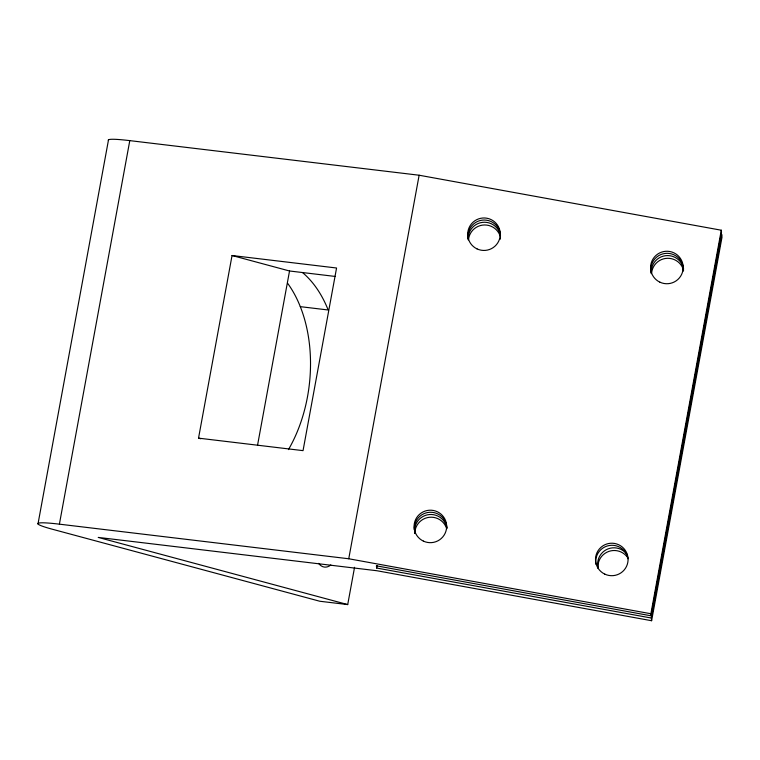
<?xml version="1.0" encoding="UTF-8"?>
<svg xmlns="http://www.w3.org/2000/svg" width="760" height="760" viewBox="0 0 760 760"><rect width="100%" height="100%" fill="white"/><g stroke="black" fill="none" stroke-linecap="round" stroke-linejoin="round"><path stroke-width="1.14" d="M38 523.934L108.509 139.821M347.709 604.58L319.837 601.255L52.535 529.283A62.159 4.446 10.4 0 1 59.394 524.163L129.789 140.629L419.13 175.227L721.278 230.214L721.487 232.275L651.101 615.818L376.418 565.829L376.656 568.033L651.329 618.022L651.605 620.72L376.931 570.741L98.221 537.415L347.709 604.58L354.559 567.283M198.531 438.149L232.047 255.512L336.566 268.005L303.041 450.642L198.531 438.149L200.782 438.757M257.507 445.483L289.531 270.988L232.047 255.512M59.394 524.163L348.745 558.761L419.13 175.227M376.656 568.033L377.084 565.706M651.101 615.818L650.883 613.747L721.278 230.214M651.329 618.022L721.715 234.488L722 237.186L651.605 620.72M289.531 270.988L335.331 276.459M300.305 306.651L328.177 309.985A121.011 79.505 -83.2 0 0 302.584 272.612M348.745 558.761L650.883 613.747M108.395 140.391A62.159 4.446 10.4 0 1 129.789 140.629M287.774 283.48A121.011 79.505 -83.2 0 1 288.458 449.616M330.819 564.965A16.292 10.706 -83.2 0 1 318.649 563.369M468.512 239.675A16.292 16.245 -5.9 0 1 500.488 237.082M651.624 273.001A16.292 16.245 -5.9 0 1 683.601 270.398M597.968 568.053A16.292 16.245 -5.9 0 1 627.608 557.498M414.808 533.311A16.292 16.245 -5.9 0 1 446.433 527.943M651.32 273.135A16.292 16.245 -5.9 0 1 665.542 255.692A16.292 16.245 -5.9 0 1 683.62 269.087M468.207 239.809A16.292 16.245 -5.9 0 1 482.419 222.366A16.292 16.245 -5.9 0 1 500.507 235.761M414.751 533.434A16.292 16.245 -5.9 0 1 414.58 532.028M414.523 530.613A16.292 16.245 -5.9 0 1 429.495 514.52A16.292 16.245 -5.9 0 1 446.87 527.981M598.167 568.147A16.292 16.245 -5.9 0 1 627.332 554.79M650.864 270.883A16.292 16.245 -5.9 0 1 667.204 253.317A16.292 16.245 -5.9 0 1 683.316 271.073M651.339 273.676A16.292 16.245 -5.9 0 1 651.044 272.289M500.431 237.794A16.292 16.245 -5.9 0 1 500.242 239.2M468.16 239.01A16.292 16.245 -5.9 0 1 482.191 220.162A16.292 16.245 -5.9 0 1 500.45 234.964M414.342 529.825A16.292 16.245 -5.9 0 1 429.979 512.269A16.292 16.245 -5.9 0 1 446.87 528.599M414.817 532.608A16.292 16.245 -5.9 0 1 414.523 531.231M595.944 564.243A16.292 16.245 -5.9 0 1 609.283 545.5A16.292 16.245 -5.9 0 1 628.064 558.79M604.808 574.133A16.292 16.245 -5.9 0 0 628.026 558.135A16.292 16.245 -5.9 0 0 602.538 546.089A16.292 16.245 -5.9 0 0 604.808 574.133M659.908 282.178A16.292 16.245 -5.9 0 0 683.126 266.18A16.292 16.245 -5.9 0 0 657.628 254.134A16.292 16.245 -5.9 0 0 659.908 282.178M477.023 248.891A16.292 16.245 -5.9 0 0 500.232 232.892A16.292 16.245 -5.9 0 0 474.743 220.846A16.292 16.245 -5.9 0 0 477.023 248.891M423.387 541.111A16.292 16.245 -5.9 0 0 446.604 525.112A16.292 16.245 -5.9 0 0 421.116 513.067A16.292 16.245 -5.9 0 0 423.387 541.111"/></g></svg>
